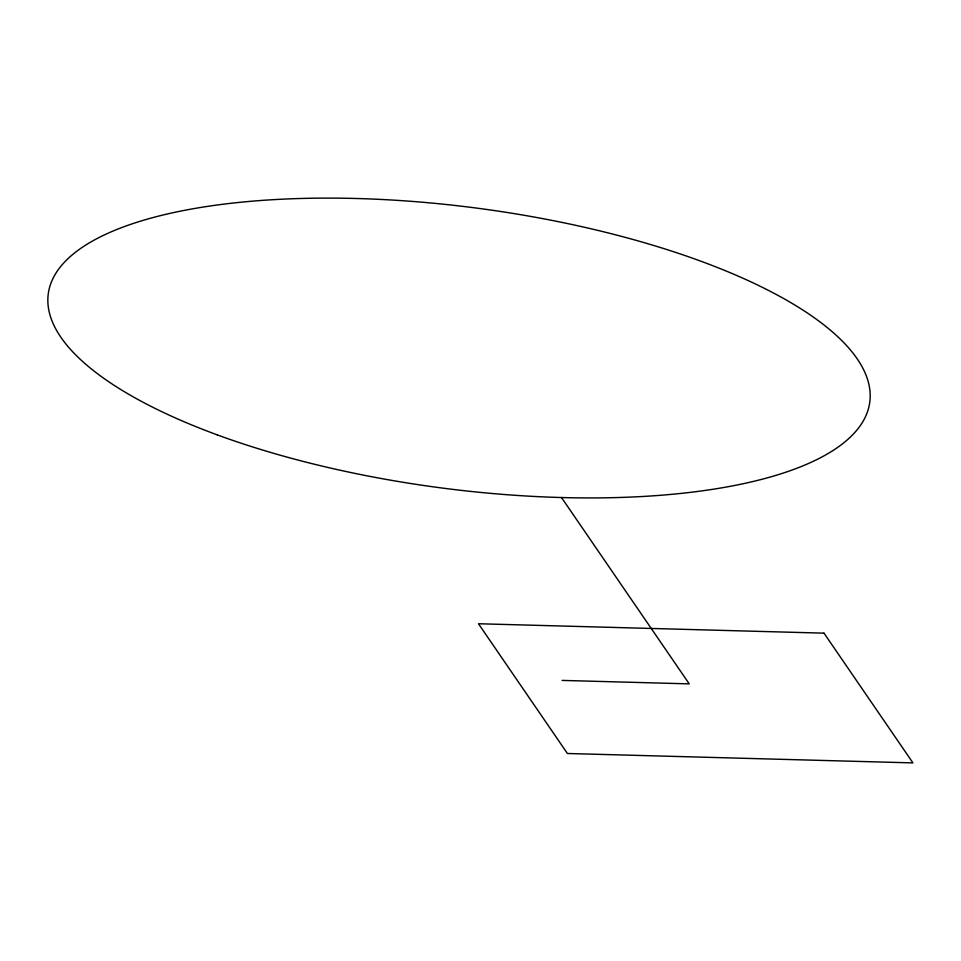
<?xml version="1.0" encoding="UTF-8"?>
<svg xmlns="http://www.w3.org/2000/svg" width="961" height="961" viewBox="0 0 961 961"><rect width="100%" height="100%" fill="white"/><g stroke="black" fill="none" stroke-linecap="round" stroke-linejoin="round"><path stroke-width="1.44" d="M562.077 680.412L689.229 683.872L561.5 497.534M824.009 633.155L478.482 623.749L567.41 753.496L912.95 762.902L824.009 633.155M217.198 434.852A414.323 141.027 7.5 0 0 867.927 410.419A414.323 141.027 7.5 0 0 291.892 198.771A414.323 141.027 7.5 0 0 217.198 434.852"/></g></svg>
